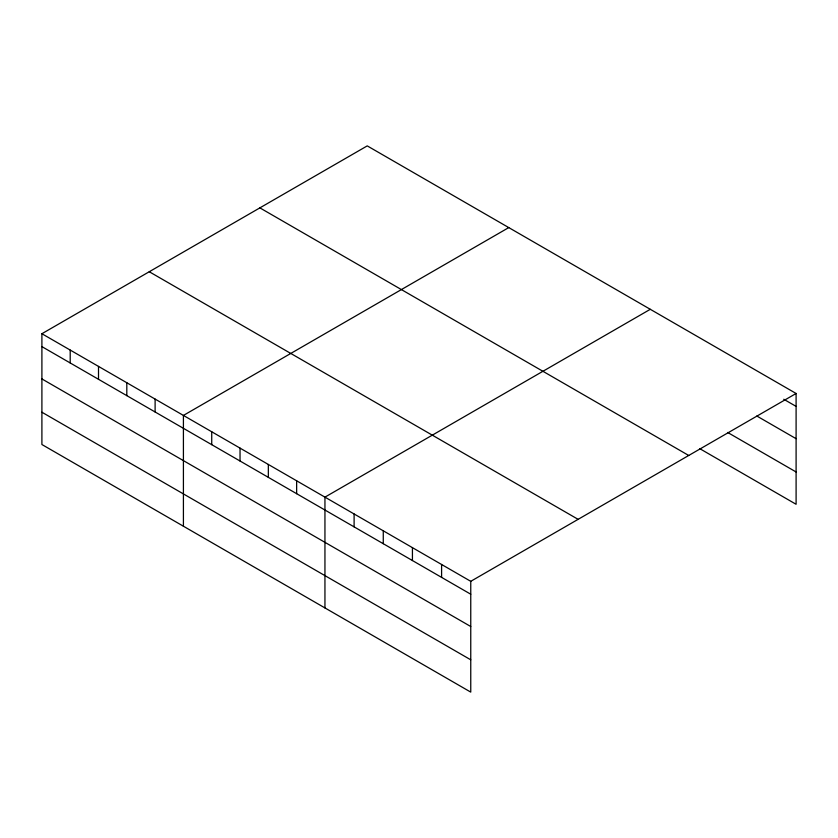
<?xml version="1.0" encoding="UTF-8"?>
<svg xmlns="http://www.w3.org/2000/svg" width="838" height="838" viewBox="0 0 838 838"><rect width="100%" height="100%" fill="white"/><g stroke="black" fill="none" stroke-linecap="round" stroke-linejoin="round"><path stroke-width="1.26" d="M470.757 626.52L470.757 581.321L41.9 333.723L41.9 444.517L470.757 692.115L470.757 626.52L41.9 378.923M699.636 448.581L796.1 504.277L796.1 393.483L367.243 145.885L41.9 333.723M508.771 227.59L183.417 415.428L183.417 526.222M650.288 309.306L324.945 497.144L324.945 607.927M470.757 581.321L796.1 393.483M783.76 399.265L796.1 406.388M756.84 416.025L796.1 438.693M727.677 432.471L796.1 471.972M259.885 207.876L688.731 455.474M149.269 271.742L578.115 519.34M41.9 346.618L470.757 594.215M41.9 412.212L470.757 659.81M441.595 564.487L441.595 577.382M412.432 547.643L412.432 560.549M383.27 530.81L383.27 543.705M354.107 513.977L354.107 526.872M296.642 480.792L296.642 493.697M268.338 464.451L268.338 477.356M240.035 448.11L240.035 461.015M211.731 431.769L211.731 444.674M155.114 399.087L155.114 411.992M126.81 382.746L126.81 395.651M98.507 366.405L98.507 379.3M70.203 350.064L70.203 362.959"/></g></svg>
